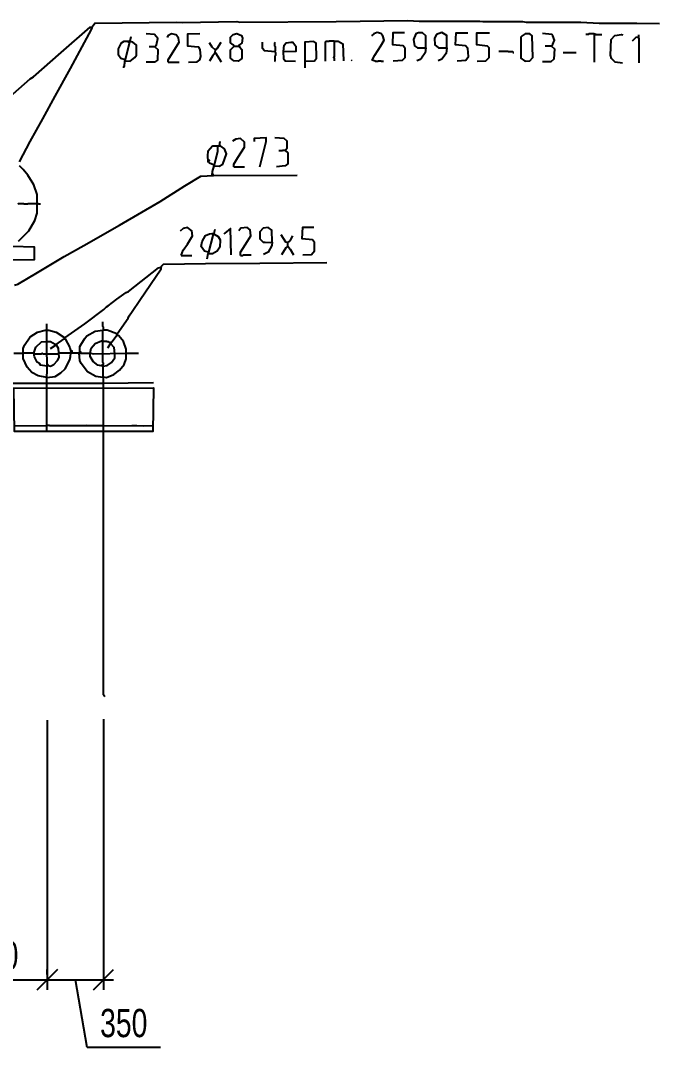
# Model space of a CAD drawing. Header units: inches. Extents: x -228863 to 215834, y 14270 to 189847.
# Drawn here: x 42099 to 46055, y 101392 to 107747 of the extents above; entities that cross this region are included whole.
import ezdxf

# ---------------------------------------------------------------- set-up
doc = ezdxf.new("R2010")
doc.units = ezdxf.units.IN
doc.header["$MEASUREMENT"] = 0
doc.layers.get('0').update_dxf_attribs({"linetype": 'CONTINUOUS', "lineweight": 20})
doc.layers.get('Defpoints').update_dxf_attribs({"linetype": 'CONTINUOUS'})
doc.layers.add('PFV', color=7, linetype='CONTINUOUS')
doc.layers.add('СПДС_РАЗМЕРЫ', color=7, linetype='CONTINUOUS', lineweight=25)
doc.styles.get("Standard").update_dxf_attribs({"font": 'txt', "width": 0.75})
doc.dimstyles.new('СПДС', dxfattribs={"dimtxt": 3.5, "dimasz": 2.5, "dimexe": 1.25, "dimexo": 0.65, "dimgap": 1.25, "dimtad": 1, "dimdec": 0, "dimtxsty": 'Standard', "dimblk": 'OBLIQUE', "dimblk1": 'OBLIQUE', "dimblk2": 'OBLIQUE', "dimcen": 2.5, "dimdle": 1.25, "dimclrt": 256, "dimadec": 0, "dimazin": 2, "dimtfac": 0.75, "dimtmove": 1, "dimatfit": 3, "dimfxl": 1, "dimtvp": 1, "dimtfill": 1, "dimtolj": 1, "dimarcsym": 1})

# ---------------------------------------------------------------- blocks, each defined once
blk = doc.blocks.new('_Oblique')
at = {"color": 0, "linetype": 'ByBlock', "lineweight": -2}
blk.add_line((-0.5, -0.5), (0.5, 0.5), dxfattribs=at)
blk = doc.blocks.new('*D202')
at = {"layer": 'Defpoints', "color": 0}
for p in [(42265, 103450), (41614.6, 103178.5), (42265, 101811)]:
    blk.add_point(p, dxfattribs=at)
at = {"layer": 'СПДС_РАЗМЕРЫ', "color": 0, "lineweight": -2}
for p, q in [((42265, 103417.5), (42265, 101748.5)), ((41614.6, 103146), (41614.6, 101748.5)), ((41552.1, 101811), (42327.5, 101811))]:
    blk.add_line(p, q, dxfattribs=at)
at = {"layer": 'СПДС_РАЗМЕРЫ', "color": 0, "lineweight": -2, "xscale": 125, "yscale": 125, "zscale": 125, "rotation": 180}
blk.add_blockref('_Oblique', (41614.6, 101811), dxfattribs=at)
at = {"layer": 'СПДС_РАЗМЕРЫ', "color": 0, "lineweight": -2, "xscale": 125, "yscale": 125, "zscale": 125}
blk.add_blockref('_Oblique', (42265, 101811), dxfattribs=at)
at = {"layer": 'СПДС_РАЗМЕРЫ', "linetype": 'ByBlock', "ltscale": 50, "insert": (41939.8, 101961), "char_height": 175, "attachment_point": 5, "bg_fill": 3, "box_fill_scale": 1.25, "bg_fill_color": 256, "bg_fill_true_color": 13158600, "bg_fill_transparency": 0}
blk.add_mtext('\\A1;650', dxfattribs=at)
blk = doc.blocks.new('*D204')
at = {"layer": 'Defpoints', "color": 0}
for p in [(42612.5, 103456.4), (42265, 101811), (42612.5, 101811)]:
    blk.add_point(p, dxfattribs=at)
at = {"layer": 'СПДС_РАЗМЕРЫ', "color": 0, "lineweight": -2}
for p, q in [((42612.5, 103423.9), (42612.5, 101748.5)), ((42265, 101843.5), (42265, 101873.5)), ((42202.5, 101811), (42675, 101811)), ((42511.8, 101391.7), (42438.7, 101811)), ((42965, 101391.7), (42511.8, 101391.7))]:
    blk.add_line(p, q, dxfattribs=at)
at = {"layer": 'СПДС_РАЗМЕРЫ', "color": 0, "lineweight": -2, "xscale": 125, "yscale": 125, "zscale": 125, "rotation": 180}
blk.add_blockref('_Oblique', (42265, 101811), dxfattribs=at)
at = {"layer": 'СПДС_РАЗМЕРЫ', "color": 0, "lineweight": -2, "xscale": 125, "yscale": 125, "zscale": 125}
blk.add_blockref('_Oblique', (42612.5, 101811), dxfattribs=at)
at = {"layer": 'СПДС_РАЗМЕРЫ', "linetype": 'ByBlock', "ltscale": 50, "insert": (42738.4, 101541.7), "char_height": 175, "attachment_point": 5, "bg_fill": 3, "box_fill_scale": 1.25, "bg_fill_color": 256, "bg_fill_true_color": 13158600, "bg_fill_transparency": 0}
blk.add_mtext('\\A1;350', dxfattribs=at)

msp = doc.modelspace()

# ---------------------------------------------------------------- linework, layer by layer
at = {"layer": 'PFV', "color": 0}
for p, q in [((41611.433, 105503.043), (42609.263, 105503.043)), ((42787.789, 105241.632), (42819.669, 105241.632)), ((42819.669, 105241.632), (42861.114, 105238.446)), ((42861.114, 105238.446), (42921.684, 105241.632))]:
    msp.add_line(p, q, dxfattribs=at)
for points in [[(42092.815, 106873.869, 0), (42159.761, 106998.199, 0), (42236.275, 107138.47, 0), (42312.786, 107278.741, 0), (42408.422, 107450.887, 0), (42523.192, 107664.483, 0), (42542.317, 107699.548, 0), (42542.317, 107709.113, 0), (42558.257, 107731.428, 0), (43065.144, 107737.803, 0), (43100.21, 107734.618, 0), (43438.136, 107740.993, 0), (43457.261, 107737.803, 0), (44053.409, 107740.993, 0), (44496.536, 107747.368, 0), (44566.672, 107744.183, 0), (44942.853, 107744.183, 0), (44961.978, 107740.993, 0), (45207.454, 107740.993, 0), (45229.769, 107737.803, 0), (45567.691, 107737.803, 0), (45682.457, 107731.428, 0), (45915.178, 107731.428, 0), (46055.448, 107728.243, 0)], [(41923.854, 107186.286, 0), (41939.794, 107192.665, 0), (42019.494, 107262.801, 0), (42159.761, 107387.131, 0), (42178.89, 107399.881, 0), (42351.041, 107549.717, 0), (42529.567, 107705.923, 0), (42535.942, 107705.923, 0), (42535.942, 107699.548, 0), (42539.132, 107699.548, 0)], [(43138.465, 107489.142, 0), (43192.66, 107492.332, 0), (43208.6, 107505.082, 0), (43214.975, 107524.212, 0), (43211.79, 107568.842, 0), (43202.225, 107581.593, 0), (43176.72, 107584.782, 0), (43135.28, 107587.972, 0), (43135.28, 107664.483, 0), (43208.6, 107667.668, 0)], [(43422.196, 107587.972, 0), (43415.816, 107597.533, 0), (43399.881, 107610.287, 0), (43399.881, 107645.353, 0), (43415.816, 107661.293, 0), (43438.136, 107667.668, 0), (43466.826, 107654.918, 0), (43473.201, 107638.978, 0), (43470.016, 107607.098, 0), (43450.886, 107594.347, 0), (43454.076, 107584.782, 0), (43470.016, 107568.842, 0), (43470.016, 107511.462, 0), (43447.697, 107495.522, 0), (43419.006, 107498.707, 0), (43399.881, 107514.647, 0), (43399.881, 107565.657, 0), (43422.196, 107587.972, 0), (43450.886, 107587.972, 0)], [(44295.695, 107495.522, 0), (44276.57, 107501.897, 0), (44292.505, 107533.777, 0), (44330.765, 107591.158, 0), (44349.89, 107626.227, 0), (44343.515, 107651.728, 0), (44330.765, 107667.668, 0), (44308.446, 107674.048, 0), (44286.13, 107664.483, 0), (44273.38, 107651.728, 0)], [(44407.276, 107498.707, 0), (44464.656, 107501.897, 0), (44480.596, 107517.837, 0), (44480.596, 107575.217, 0), (44467.846, 107591.158, 0), (44404.086, 107597.533, 0), (44407.276, 107674.048, 0), (44477.411, 107674.048, 0)], [(44608.117, 107578.407, 0), (44608.117, 107651.728, 0), (44588.987, 107670.858, 0), (44563.486, 107670.858, 0), (44547.546, 107664.483, 0), (44531.606, 107629.413, 0), (44537.981, 107591.158, 0), (44557.107, 107578.407, 0), (44608.117, 107578.407, 0), (44604.927, 107546.527, 0), (44582.612, 107514.647, 0), (44569.861, 107505.082, 0), (44553.921, 107498.707, 0)], [(44738.822, 107578.407, 0), (44738.822, 107654.918, 0), (44706.942, 107674.048, 0), (44675.062, 107661.293, 0), (44662.312, 107638.978, 0), (44665.497, 107597.533, 0), (44687.817, 107578.407, 0), (44738.822, 107578.407, 0), (44735.632, 107543.337, 0), (44706.942, 107508.272, 0), (44684.627, 107498.707, 0)], [(44802.582, 107498.707, 0), (44856.778, 107501.897, 0), (44872.718, 107524.212, 0), (44869.528, 107575.217, 0), (44853.588, 107591.158, 0), (44793.017, 107597.533, 0), (44796.207, 107670.858, 0), (44869.528, 107670.858, 0)], [(44926.913, 107495.522, 0), (44981.108, 107498.707, 0), (45000.234, 107517.837, 0), (45000.234, 107578.407, 0), (44990.669, 107587.972, 0), (44923.723, 107597.533, 0), (44923.723, 107670.858, 0), (45003.423, 107670.858, 0)], [(45385.976, 107587.972, 0), (45395.54, 107600.722, 0), (45405.105, 107626.227, 0), (45395.54, 107651.728, 0), (45389.165, 107661.293, 0), (45331.78, 107667.668, 0)], [(42746.348, 107505.082, 0), (42720.843, 107511.462, 0), (42704.903, 107533.777, 0), (42704.903, 107572.032, 0), (42724.033, 107610.287, 0), (42739.973, 107619.852, 0), (42771.853, 107619.852, 0), (42768.663, 107613.473, 0), (42765.473, 107619.852, 0)], [(42746.348, 107498.707, 0), (42784.603, 107648.543, 0)], [(42746.348, 107498.707, 0), (42749.533, 107498.707, 0), (42778.228, 107495.522, 0), (42806.918, 107517.837, 0), (42816.483, 107533.777, 0), (42816.483, 107594.347, 0), (42794.168, 107613.473, 0), (42778.228, 107616.662, 0)], [(42931.249, 107584.782, 0), (42940.814, 107597.533, 0), (42950.374, 107635.788, 0), (42928.059, 107661.293, 0), (42877.054, 107664.483, 0)], [(43014.134, 107489.142, 0), (43014.134, 107505.082, 0), (43081.084, 107613.473, 0), (43077.895, 107638.978, 0), (43061.955, 107658.107, 0), (43033.264, 107664.483, 0), (43010.949, 107651.728, 0), (43007.759, 107642.167, 0)], [(43304.241, 107565.657, 0), (43285.111, 107581.593, 0), (43269.171, 107610.287, 0)], [(43304.241, 107546.527, 0), (43307.426, 107568.842, 0), (43316.991, 107575.217, 0), (43342.496, 107613.473, 0)], [(43674.042, 107552.902, 0), (43610.282, 107559.277, 0), (43597.532, 107575.217, 0), (43597.532, 107613.473, 0)], [(43674.042, 107552.902, 0), (43674.042, 107556.092, 0), (43677.232, 107559.277, 0), (43677.232, 107584.782, 0), (43674.042, 107587.972, 0), (43674.042, 107610.287, 0), (43677.232, 107613.473, 0)], [(43728.238, 107556.092, 0), (43731.427, 107594.347, 0), (43744.178, 107610.287, 0), (43772.868, 107613.473, 0), (43785.623, 107613.473, 0), (43804.748, 107587.972, 0), (43804.748, 107556.092, 0), (43725.052, 107552.902, 0), (43728.238, 107511.462, 0), (43737.803, 107498.707, 0), (43740.992, 107498.707, 0), (43801.563, 107495.522, 0)], [(43862.133, 107495.522, 0), (43919.518, 107498.707, 0), (43932.268, 107514.647, 0), (43929.079, 107607.098, 0), (43916.328, 107616.662, 0), (43858.943, 107613.473, 0), (43858.943, 107454.077, 0)], [(44040.659, 107619.852, 0), (44011.969, 107619.852, 0), (44008.779, 107616.662, 0), (43989.654, 107616.662, 0), (43986.464, 107613.473, 0), (43986.464, 107495.522, 0)], [(44040.659, 107619.852, 0), (44040.659, 107521.022, 0), (44037.469, 107517.837, 0), (44040.659, 107514.647, 0), (44040.659, 107498.707, 0)], [(44040.659, 107619.852, 0), (44066.164, 107619.852, 0), (44094.854, 107603.912, 0), (44098.044, 107498.707, 0)], [(45226.58, 107495.522, 0), (45252.084, 107498.707, 0), (45271.21, 107517.837, 0), (45268.025, 107651.728, 0), (45252.084, 107664.483, 0), (45223.39, 107664.483, 0), (45204.264, 107651.728, 0), (45197.889, 107645.353, 0), (45197.889, 107514.647, 0), (45220.204, 107498.707, 0), (45223.39, 107498.707, 0), (45226.58, 107495.522, 0)], [(45650.577, 107664.483, 0), (45618.697, 107664.483, 0), (45615.511, 107661.293, 0), (45599.571, 107661.293, 0)], [(45650.577, 107664.483, 0), (45656.956, 107664.483, 0), (45660.142, 107661.293, 0), (45698.397, 107661.293, 0)], [(45650.577, 107664.483, 0), (45650.577, 107489.142, 0)], [(45825.917, 107482.767, 0), (45781.287, 107489.142, 0), (45758.967, 107511.462, 0), (45752.592, 107533.777, 0), (45755.782, 107629.413, 0), (45778.097, 107654.918, 0), (45819.542, 107661.293, 0), (45829.102, 107658.107, 0)], [(45921.553, 107645.353, 0), (45908.803, 107642.167, 0), (45886.488, 107619.852, 0)], [(45927.932, 107638.978, 0), (45924.743, 107638.978, 0), (45921.553, 107642.167, 0), (45921.553, 107645.353, 0), (45927.932, 107645.353, 0)], [(45927.932, 107638.978, 0), (45927.932, 107658.107, 0)], [(45927.932, 107638.978, 0), (45927.932, 107485.957, 0)], [(42931.249, 107584.782, 0), (42950.374, 107568.842, 0), (42947.189, 107501.897, 0), (42928.059, 107489.142, 0), (42877.054, 107489.142, 0)], [(42931.249, 107584.782, 0), (42896.179, 107584.782, 0)], [(43304.241, 107546.527, 0), (43288.301, 107527.397, 0), (43269.171, 107495.522, 0)], [(43304.241, 107546.527, 0), (43307.426, 107546.527, 0), (43342.496, 107492.332, 0)], [(43304.241, 107546.527, 0), (43307.426, 107543.337, 0)], [(43674.042, 107552.902, 0), (43677.232, 107549.717, 0), (43677.232, 107530.587, 0), (43674.042, 107527.397, 0), (43674.042, 107498.707, 0), (43677.232, 107495.522, 0)], [(45146.879, 107549.717, 0), (45146.879, 107552.902, 0), (45121.379, 107552.902, 0), (45118.189, 107556.092, 0), (45060.804, 107556.092, 0)], [(45146.879, 107549.717, 0), (45153.254, 107549.717, 0)], [(45385.976, 107587.972, 0), (45405.105, 107572.032, 0), (45401.916, 107508.272, 0), (45382.79, 107492.332, 0), (45331.78, 107492.332, 0)], [(45385.976, 107587.972, 0), (45347.72, 107587.972, 0)], [(45459.301, 107549.717, 0), (45539.001, 107549.717, 0)], [(42746.348, 107498.707, 0), (42743.158, 107495.522, 0), (42743.158, 107479.582, 0), (42739.973, 107476.392, 0), (42739.973, 107463.642, 0), (42736.783, 107460.452, 0), (42736.783, 107454.077, 0)], [(43014.134, 107489.142, 0), (43081.084, 107489.142, 0)], [(44152.239, 107498.707, 0), (44149.05, 107501.897, 0)], [(44295.695, 107495.522, 0), (44311.635, 107495.522, 0), (44314.825, 107498.707, 0), (44330.765, 107498.707, 0), (44333.95, 107495.522, 0), (44346.701, 107495.522, 0)], [(43285.111, 106790.979, 0), (43288.301, 106813.299, 0), (43297.865, 106848.364, 0), (43304.241, 106848.364, 0), (43329.746, 106845.174, 0), (43352.061, 106857.929, 0), (43374.376, 106921.689, 0), (43361.621, 106953.565, 0), (43339.306, 106969.505, 0), (43288.301, 106969.505, 0), (43259.61, 106937.625, 0), (43256.42, 106912.124, 0), (43259.61, 106873.869, 0), (43269.171, 106880.244, 0), (43262.796, 106883.429, 0), (43262.796, 106873.869, 0)], [(43297.865, 106848.364, 0), (43320.181, 106937.625, 0), (43320.181, 106963.13, 0), (43316.991, 106969.505, 0)], [(43316.991, 106969.505, 0), (43316.991, 106972.695, 0)], [(43329.746, 106969.505, 0), (43329.746, 106975.884, 0), (43332.931, 106979.07, 0), (43332.931, 106991.82, 0), (43336.121, 106995.01, 0), (43336.121, 106998.199, 0)], [(43419.006, 106841.989, 0), (43419.006, 106857.929, 0), (43444.511, 106899.369, 0), (43485.952, 106963.13, 0), (43485.952, 106995.01, 0), (43460.451, 107017.325, 0), (43431.756, 107014.14, 0), (43412.631, 107001.385, 0)], [(43581.592, 106841.989, 0), (43619.847, 106998.199, 0), (43619.847, 107020.515, 0), (43546.527, 107017.325, 0), (43546.527, 106998.199, 0)], [(43737.803, 106944.004, 0), (43750.553, 106959.944, 0), (43750.553, 107001.385, 0), (43731.427, 107017.325, 0), (43674.042, 107020.515, 0)], [(43737.803, 106944.004, 0), (43753.743, 106928.064, 0), (43753.743, 106861.114, 0), (43737.803, 106848.364, 0), (43683.607, 106841.989, 0)], [(43737.803, 106944.004, 0), (43721.863, 106944.004, 0), (43718.673, 106940.814, 0), (43699.547, 106940.814, 0)], [(42086.44, 106382.922, 0), (42150.2, 106446.682, 0), (42188.455, 106510.442, 0), (42201.206, 106555.073, 0), (42201.206, 106669.838, 0), (42182.08, 106730.409, 0), (42143.821, 106790.979, 0), (42115.13, 106826.049, 0), (42092.815, 106848.364, 0)], [(43297.865, 106851.554, 0), (43269.171, 106864.304, 0), (43262.796, 106873.869, 0)], [(43419.006, 106841.989, 0), (43485.952, 106841.989, 0)], [(42060.935, 106108.756, 0), (42083.25, 106115.135, 0), (42204.395, 106188.456, 0), (42370.167, 106287.282, 0), (42491.312, 106354.232, 0), (42711.278, 106481.747, 0), (42963.129, 106628.393, 0), (43116.15, 106724.033, 0), (43214.975, 106784.604, 0), (43294.676, 106787.794, 0), (43811.128, 106790.979, 0)], [(43291.49, 106790.979, 0), (43291.49, 106794.169, 0), (43288.301, 106797.358, 0), (43285.111, 106797.358, 0)], [(43291.49, 106790.979, 0), (43291.49, 106787.794, 0)], [(42083.25, 106612.453, 0), (42086.44, 106615.643, 0), (42118.32, 106615.643, 0), (42121.505, 106612.453, 0), (42143.821, 106612.453, 0), (42147.01, 106615.643, 0), (42204.395, 106615.643, 0)], [(42204.395, 106615.643, 0), (42207.581, 106615.643, 0), (42210.771, 106612.453, 0), (42223.521, 106612.453, 0)], [(43093.835, 106293.661, 0), (43106.585, 106325.537, 0), (43132.09, 106363.792, 0), (43163.97, 106414.802, 0), (43160.78, 106446.682, 0), (43132.09, 106465.807, 0), (43106.585, 106459.432, 0), (43087.46, 106443.492, 0)], [(43403.066, 106296.846, 0), (43399.881, 106459.432, 0), (43364.811, 106430.742, 0), (43358.436, 106424.367, 0)], [(43460.451, 106293.661, 0), (43460.451, 106312.787, 0), (43505.082, 106382.922, 0), (43524.211, 106414.802, 0), (43521.022, 106453.057, 0), (43501.892, 106465.807, 0), (43463.637, 106462.622, 0), (43450.886, 106446.682, 0)], [(43658.102, 106376.547, 0), (43654.917, 106449.867, 0), (43632.602, 106465.807, 0), (43600.722, 106462.622, 0), (43581.592, 106440.307, 0), (43581.592, 106395.672, 0), (43600.722, 106376.547, 0), (43613.472, 106376.547, 0), (43648.538, 106373.357, 0), (43658.102, 106376.547, 0), (43654.917, 106354.232, 0), (43632.602, 106312.787, 0), (43603.907, 106300.036, 0)], [(43846.193, 106296.846, 0), (43900.388, 106300.036, 0), (43919.518, 106322.351, 0), (43919.518, 106373.357, 0), (43906.764, 106389.297, 0), (43843.003, 106395.672, 0), (43846.193, 106468.997, 0), (43916.328, 106468.997, 0)], [(43262.796, 106312.787, 0), (43237.295, 106319.162, 0), (43218.165, 106347.856, 0), (43224.54, 106379.732, 0), (43243.67, 106417.987, 0), (43269.171, 106427.552, 0), (43297.865, 106430.742, 0), (43304.241, 106456.247, 0)], [(43262.796, 106306.411, 0), (43294.676, 106424.367, 0), (43297.865, 106424.367, 0), (43323.366, 106411.612, 0), (43336.121, 106389.297, 0), (43332.931, 106344.667, 0), (43316.991, 106319.162, 0), (43288.301, 106303.222, 0), (43259.61, 106303.222, 0), (43253.231, 106271.342, 0)], [(43294.676, 106424.367, 0), (43297.865, 106421.177, 0)], [(43753.743, 106373.357, 0), (43740.992, 106376.547, 0), (43712.298, 106421.177, 0)], [(43753.743, 106351.042, 0), (43753.743, 106373.357, 0), (43763.308, 106379.732, 0), (43772.868, 106392.487, 0), (43785.623, 106414.802, 0)], [(41605.058, 106264.966, 0), (42185.266, 106268.156, 0), (42185.266, 106344.667, 0), (42048.185, 106347.856, 0)], [(43753.743, 106351.042, 0), (43740.992, 106341.477, 0), (43715.487, 106296.846, 0)], [(43753.743, 106351.042, 0), (43769.683, 106331.916, 0), (43788.808, 106296.846, 0)], [(43093.835, 106293.661, 0), (43160.78, 106293.661, 0)], [(43460.451, 106293.661, 0), (43476.391, 106293.661, 0), (43479.577, 106296.846, 0), (43527.397, 106296.846, 0)], [(42373.356, 105783.584, 0), (42497.687, 105869.66, 0), (42615.642, 105958.925, 0), (42631.582, 105974.865, 0), (42641.143, 105981.24, 0), (42695.338, 106022.68, 0), (42752.723, 106064.125, 0), (42768.663, 106070.501, 0), (42953.564, 106217.146, 0), (42969.504, 106220.336, 0)], [(42612.452, 105471.167, 0), (42612.452, 105541.303, 0), (42631.582, 105538.113, 0), (42676.213, 105557.238, 0), (42711.278, 105582.743, 0), (42739.973, 105617.813, 0), (42752.723, 105652.879, 0), (42752.723, 105713.449, 0), (42736.783, 105761.269, 0), (42708.093, 105796.339, 0), (42695.338, 105799.524, 0), (42698.528, 105809.089, 0), (42765.473, 105904.729, 0), (42771.853, 105920.669, 0), (42790.978, 105946.17, 0), (42838.798, 106016.305, 0), (42969.504, 106210.771, 0), (42972.694, 106226.711, 0), (42985.444, 106239.461, 0), (43243.67, 106242.651, 0), (43581.592, 106245.841, 0), (43996.029, 106249.026, 0)], [(42969.504, 106220.336, 0), (42972.694, 106223.526, 0)], [(42261.776, 105538.113, 0), (42207.581, 105547.678, 0), (42169.326, 105569.993, 0), (42140.635, 105601.873, 0), (42115.13, 105656.068, 0), (42115.13, 105716.639, 0), (42124.695, 105738.954, 0), (42159.761, 105789.959, 0), (42204.395, 105818.654, 0), (42252.215, 105831.404, 0), (42274.531, 105831.404, 0), (42319.161, 105818.654, 0), (42373.356, 105783.584, 0), (42370.167, 105783.584, 0), (42373.356, 105783.584, 0)], [(42261.776, 105831.404, 0), (42261.776, 105869.66, 0)], [(42264.966, 105611.434, 0), (42261.776, 105716.639, 0), (42261.776, 105831.404, 0)], [(42465.807, 105691.134, 0), (42465.807, 105729.389, 0), (42494.497, 105777.209, 0), (42510.437, 105796.339, 0), (42561.447, 105825.029, 0), (42609.263, 105831.404, 0)], [(42609.263, 105684.759, 0), (42609.263, 105831.404, 0), (42612.452, 105834.594, 0), (42612.452, 105850.534, 0), (42609.263, 105853.72, 0), (42609.263, 105882.414, 0)], [(42695.338, 105809.089, 0), (42634.768, 105831.404, 0), (42609.263, 105831.404, 0)], [(42182.08, 105687.948, 0), (42194.83, 105726.204, 0), (42229.896, 105758.084, 0), (42261.776, 105761.269, 0)], [(42261.776, 105506.233, 0), (42264.966, 105611.434, 0), (42271.341, 105611.434, 0), (42284.091, 105608.248, 0), (42306.411, 105617.813, 0), (42328.726, 105643.314, 0), (42338.286, 105662.443, 0), (42335.101, 105716.639, 0), (42319.161, 105742.144, 0), (42370.167, 105777.209, 0), (42376.542, 105777.209, 0), (42405.236, 105723.014, 0), (42411.611, 105697.509, 0), (42411.611, 105687.948, 0), (42338.286, 105687.948, 0)], [(42261.776, 105761.269, 0), (42284.091, 105761.269, 0), (42312.786, 105745.329, 0), (42319.161, 105735.764, 0)], [(42529.567, 105687.948, 0), (42535.942, 105719.824, 0), (42561.447, 105748.519, 0), (42599.702, 105764.459, 0), (42609.263, 105764.459, 0)], [(42657.083, 105754.894, 0), (42647.522, 105754.894, 0), (42644.333, 105758.084, 0), (42634.768, 105758.084, 0), (42631.582, 105761.269, 0), (42609.263, 105761.269, 0)], [(42657.083, 105748.519, 0), (42666.648, 105761.269, 0), (42695.338, 105799.524, 0)], [(42695.338, 105799.524, 0), (42698.528, 105799.524, 0)], [(42284.091, 105716.639, 0), (42312.786, 105735.764, 0)], [(42414.801, 105697.509, 0), (42417.987, 105697.509, 0), (42417.987, 105700.699, 0), (42414.801, 105703.888, 0), (42411.611, 105703.888, 0)], [(42465.807, 105697.509, 0), (42462.617, 105697.509, 0)], [(42472.182, 105691.134, 0), (42472.182, 105694.324, 0), (42468.997, 105697.509, 0), (42465.807, 105697.509, 0)], [(42682.588, 105684.759, 0), (42679.398, 105723.014, 0), (42657.083, 105748.519, 0), (42637.957, 105719.824, 0)], [(42657.083, 105748.519, 0), (42660.273, 105745.329, 0)], [(42057.75, 105687.948, 0), (42111.945, 105687.948, 0)], [(42261.776, 105608.248, 0), (42223.521, 105614.623, 0), (42217.146, 105624.188, 0), (42201.206, 105633.753, 0), (42185.266, 105665.629, 0), (42182.08, 105687.948, 0), (42111.945, 105687.948, 0)], [(42185.266, 105684.759, 0), (42229.896, 105684.759, 0), (42233.086, 105687.948, 0), (42236.275, 105684.759, 0), (42261.776, 105684.759, 0)], [(42261.776, 105538.113, 0), (42312.786, 105544.488, 0), (42347.851, 105566.803, 0), (42376.542, 105592.308, 0), (42405.236, 105646.503, 0), (42408.422, 105668.819, 0), (42411.611, 105687.948, 0)], [(42261.776, 105684.759, 0), (42338.286, 105684.759, 0)], [(42459.432, 105687.948, 0), (42417.987, 105687.948, 0), (42414.801, 105691.134, 0)], [(42609.263, 105538.113, 0), (42564.632, 105544.488, 0), (42513.627, 105573.178, 0), (42475.372, 105624.188, 0), (42465.807, 105643.314, 0), (42462.617, 105687.948, 0), (42532.752, 105687.948, 0), (42551.882, 105684.759, 0), (42755.913, 105687.948, 0)], [(42472.182, 105691.134, 0), (42472.182, 105687.948, 0)], [(42609.263, 105608.248, 0), (42577.387, 105614.623, 0), (42548.692, 105636.938, 0), (42529.567, 105668.819, 0), (42529.567, 105687.948, 0)], [(42609.263, 105608.248, 0), (42609.263, 105617.813, 0), (42612.452, 105620.998, 0), (42612.452, 105627.374, 0), (42609.263, 105630.563, 0), (42609.263, 105684.759, 0)], [(42609.263, 105608.248, 0), (42634.768, 105611.434, 0), (42663.458, 105630.563, 0), (42682.588, 105659.254, 0), (42682.588, 105684.759, 0)], [(42755.913, 105687.948, 0), (42829.234, 105687.948, 0)], [(42264.966, 105617.813, 0), (42261.776, 105617.813, 0)], [(42261.776, 105608.248, 0), (42264.966, 105608.248, 0), (42264.966, 105611.434, 0)], [(42271.341, 105611.434, 0), (42271.341, 105614.623, 0), (42268.151, 105617.813, 0), (42264.966, 105617.813, 0)], [(42271.341, 105611.434, 0), (42271.341, 105608.248, 0)], [(42602.888, 105611.434, 0), (42602.888, 105614.623, 0), (42606.077, 105617.813, 0), (42609.263, 105617.813, 0)], [(42602.888, 105611.434, 0), (42602.888, 105608.248, 0)], [(42609.263, 105617.813, 0), (42612.452, 105617.813, 0)], [(42609.263, 105611.434, 0), (42609.263, 105608.248, 0)], [(42609.263, 105608.248, 0), (42609.263, 105544.488, 0)], [(42261.776, 105474.353, 0), (42261.776, 105506.233, 0)], [(42609.263, 105538.113, 0), (42612.452, 105538.113, 0)], [(42609.263, 105503.043, 0), (42921.684, 105506.233, 0)], [(40087.591, 101511.179, 0), (40087.591, 104317.122, 0), (40384.067, 104317.122, 0), (40403.197, 104313.937, 0), (41021.66, 104320.312, 0), (41037.6, 104317.122, 0), (41072.67, 104317.122, 0), (41072.67, 105467.978, 0), (41391.462, 105471.167, 0), (42921.684, 105474.353, 0), (42918.499, 105203.376, 0), (42060.935, 105203.376, 0), (42057.75, 105474.353, 0)], [(42261.776, 105200.187, 0), (42261.776, 105474.353, 0)], [(42612.452, 105200.187, 0), (42612.452, 105471.167, 0)], [(42060.935, 105238.446, 0), (42261.776, 105241.632, 0)], [(42612.452, 105238.446, 0), (42507.252, 105238.446, 0), (42504.062, 105241.632, 0), (42500.872, 105238.446, 0), (42280.906, 105238.446, 0), (42277.716, 105241.632, 0), (42261.776, 105241.632, 0)], [(42612.452, 105238.446, 0), (42787.789, 105241.632, 0)], [(42622.017, 103561.579, 0), (42612.452, 103574.329, 0), (42612.886, 104992.847, 0), (42612.452, 105200.187, 0)]]:
    msp.add_polyline3d(points, dxfattribs=at)

# ---------------------------------------------------------------- next in the draw order: dimensions: what is measured, and where the dimension line sits
at = {"layer": 'СПДС_РАЗМЕРЫ'}
dim = msp.add_linear_dim(base=(42264.966, 101811.033), p1=(41614.623, 103178.458), p2=(42264.966, 103449.998), dimstyle='СПДС', override={"dimscale": 50, "dimtmove": 1}, dxfattribs=at)
dim.commit()
dim.dimension.update_dxf_attribs({"geometry": '*D202', "text_midpoint": (41939.794, 101961.033)})

# ---------------------------------------------------------------- next in the draw order: dimensions: what is measured, and where the dimension line sits
dim = msp.add_linear_dim(base=(42612.452, 101811.033), p1=(42264.966, 101811.033), p2=(42612.452, 103456.374), text='350', dimstyle='СПДС', override={"dimscale": 50, "dimtmove": 1}, dxfattribs=at)
dim.commit()
dim.dimension.update_dxf_attribs({"geometry": '*D204', "text_midpoint": (42574.334, 101391.71), "dimtype": 160})

doc.saveas('drawing.dxf')
